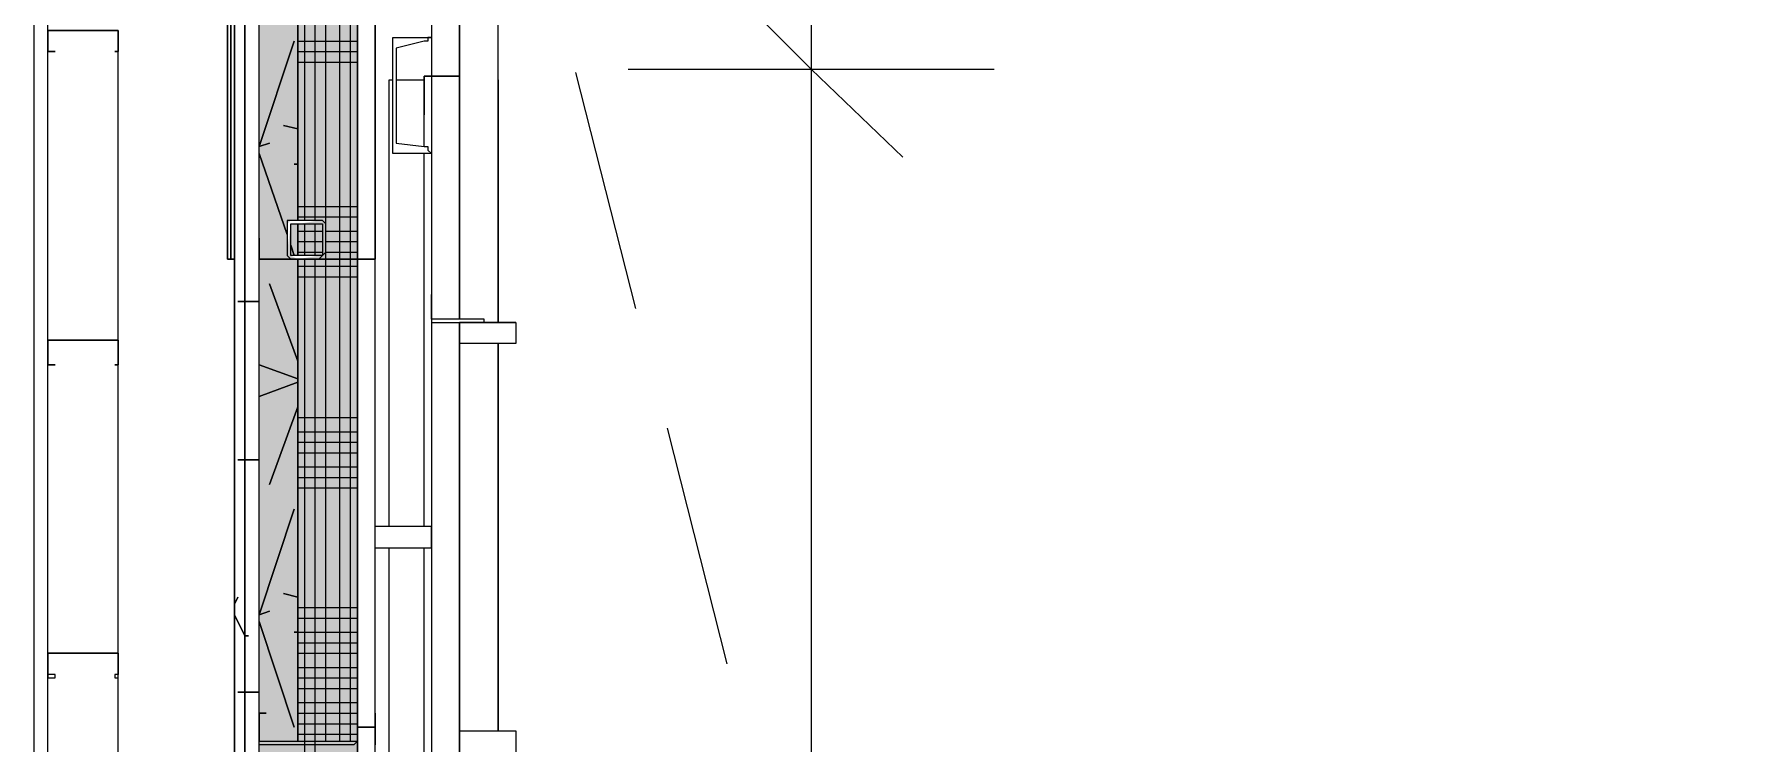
# Model space of a CAD drawing. Header units: metres. Extents: x -2 to 237, y -8 to 52.
# Drawn here: x 38.898 to 41.11, y 31.113 to 32.037 of the extents above; entities that cross this region are included whole.
import ezdxf

# ---------------------------------------------------------------- set-up
doc = ezdxf.new("R2010")
doc.units = ezdxf.units.M
doc.layers.add('HVAC - Ductos', color=5, linetype='Continuous', lineweight=0)
doc.layers.add('PDF2_Geometry', color=7, linetype='Continuous', lineweight=0, true_color=0xaaaaaa)
doc.layers.add('PDF2_Solid Fills', color=7, linetype='Continuous', lineweight=0, true_color=0xffffff)

msp = doc.modelspace()

# ---------------------------------------------------------------- hatches: boundary and pattern name
at = {"layer": 'PDF2_Solid Fills', "lineweight": 0, "transparency": 33554559}
msp.add_hatch(color=256, dxfattribs=at).paths.add_polyline_path([(39.2415, 31.7936), (39.2415, 33.4859), (39.1911, 33.4859), (39.1911, 23.4604), (39.2415, 23.4604), (39.2415, 24.8454), (39.2324, 24.85), (39.2415, 24.85), (39.2415, 24.8959), (39.2324, 24.9005), (39.2415, 24.9005), (39.2415, 27.7164), (39.2324, 27.721), (39.2415, 27.721), (39.2415, 28.9318), (39.2324, 28.9364), (39.2415, 28.9364), (39.2415, 28.9776), (39.2324, 28.9776), (39.2278, 28.941), (39.2278, 28.9776), (39.2324, 28.9822), (39.2415, 28.9822), (39.2415, 30.4407), (39.2324, 30.4453), (39.2415, 30.4453), (39.2415, 30.4866), (39.2324, 30.4911), (39.2415, 30.4911), (39.2415, 31.7432), (39.2324, 31.7478), (39.2415, 31.7478), (39.2415, 31.7891), (39.2324, 31.7891), (39.2278, 31.7524), (39.2278, 31.7891), (39.2324, 31.7936)])
msp.add_hatch(color=256, dxfattribs=at).paths.add_polyline_path([(39.2415, 31.7936), (39.2415, 33.4859), (39.1911, 33.4859), (39.1911, 23.4604), (39.2415, 23.4604), (39.2415, 24.8454), (39.2324, 24.85), (39.2415, 24.85), (39.2415, 24.8959), (39.2324, 24.9005), (39.2415, 24.9005), (39.2415, 27.7164), (39.2324, 27.721), (39.2415, 27.721), (39.2415, 28.9318), (39.2324, 28.9364), (39.2415, 28.9364), (39.2415, 28.9776), (39.2324, 28.9776), (39.2278, 28.941), (39.2278, 28.9776), (39.2324, 28.9822), (39.2415, 28.9822), (39.2415, 30.4407), (39.2324, 30.4453), (39.2415, 30.4453), (39.2415, 30.4866), (39.2324, 30.4911), (39.2415, 30.4911), (39.2415, 31.7432), (39.2324, 31.7478), (39.2415, 31.7478), (39.2415, 31.7891), (39.2324, 31.7891), (39.2278, 31.7524), (39.2278, 31.7891), (39.2324, 31.7936)])
h = msp.add_hatch(color=256, dxfattribs=at)
h.paths.add_polyline_path([(39.2415, 28.9822), (39.2691, 28.9822), (39.2415, 28.9776), (39.2415, 28.9364), (39.2691, 28.9364), (39.2415, 28.9318), (39.2415, 27.721), (39.2691, 27.721), (39.2415, 27.7164), (39.2415, 26.1525), (39.3195, 26.1525), (39.3195, 33.4126), (39.2415, 33.4126), (39.2415, 31.7936), (39.2691, 31.7936), (39.2415, 31.7891), (39.2415, 31.7478), (39.2691, 31.7478), (39.2415, 31.7432), (39.2415, 30.4911), (39.2691, 30.4911), (39.2415, 30.4866), (39.2415, 30.4453), (39.2691, 30.4453), (39.2415, 30.4407)])
h.paths.add_polyline_path([(39.2415, 24.9005), (39.3195, 24.9005), (39.3195, 26.148), (39.2415, 26.148)])
h.paths.add_polyline_path([(39.2691, 24.85), (39.2415, 24.8454), (39.2415, 23.5338), (39.3195, 23.5338), (39.3195, 24.8959), (39.2415, 24.8959), (39.2415, 24.85)])
h = msp.add_hatch(color=256, dxfattribs=at)
h.paths.add_polyline_path([(39.2415, 28.9822), (39.2691, 28.9822), (39.2415, 28.9776), (39.2415, 28.9364), (39.2691, 28.9364), (39.2415, 28.9318), (39.2415, 27.721), (39.2691, 27.721), (39.2415, 27.7164), (39.2415, 26.1525), (39.3195, 26.1525), (39.3195, 33.4126), (39.2415, 33.4126), (39.2415, 31.7936), (39.2691, 31.7936), (39.2415, 31.7891), (39.2415, 31.7478), (39.2691, 31.7478), (39.2415, 31.7432), (39.2415, 30.4911), (39.2691, 30.4911), (39.2415, 30.4866), (39.2415, 30.4453), (39.2691, 30.4453), (39.2415, 30.4407)])
h.paths.add_polyline_path([(39.2415, 24.9005), (39.3195, 24.9005), (39.3195, 26.148), (39.2415, 26.148)])
h.paths.add_polyline_path([(39.2691, 24.85), (39.2415, 24.8454), (39.2415, 23.5338), (39.3195, 23.5338), (39.3195, 24.8959), (39.2415, 24.8959), (39.2415, 24.85)])

# ---------------------------------------------------------------- linework, layer by layer
at = {"layer": 'HVAC - Ductos', "lineweight": 0}
for points in [[(39.9111, 33.2659), (39.9111, 31.9909), (39.9111, 28.4824), (39.9111, 24.9005), (39.9111, 23.8227), (39.9111, 22.3826)], [(40.0304, 31.8762), (39.9111, 31.9909), (39.7919, 32.1101)], [(39.6726, 31.9909), (39.9111, 31.9909), (40.1497, 31.9909)]]:
    msp.add_lwpolyline(points, dxfattribs=at)
at = {"layer": 'PDF2_Geometry', "lineweight": 0}
for points in [[(38.9159, 33.5685), (38.9022, 33.5685), (38.9022, 32.0505), (38.8976, 32.0505), (38.8976, 24.7079), (38.9159, 24.7079), (39.0076, 24.7079)], [(39.2691, 33.5685), (39.159, 33.5685), (39.159, 33.3896), (39.159, 23.5613), (39.159, 23.3778), (42.5895, 23.3778), (42.5895, 23.387), (42.5895, 23.3686), (43.1674, 23.3686), (43.1674, 23.387), (42.6216, 23.387), (43.1674, 23.387), (43.1674, 23.3686), (42.5895, 23.3686), (42.5895, 23.387)], [(39.4892, 33.5685), (42.5895, 33.5685), (39.159, 33.5685), (39.159, 33.5547), (39.159, 33.3896), (39.159, 23.5613), (39.159, 23.3962), (39.159, 23.3778), (39.159, 24.4465), (39.159, 23.3778), (42.5895, 23.3778), (42.5895, 23.3962), (42.5895, 23.5613), (42.5895, 33.4447), (42.5895, 23.5017), (43.1353, 23.5017), (43.1353, 23.3962), (43.1353, 23.3778), (42.5941, 23.3778), (42.5941, 23.3962), (42.5941, 23.5017)], [(39.159, 23.3778), (39.159, 33.5685), (39.159, 23.3778)], [(42.5574, 26.8313), (42.5574, 26.2213), (42.5574, 25.6114), (42.5574, 25.0014), (42.5574, 24.3914), (42.5574, 23.7814), (42.5574, 23.5613), (42.5574, 23.4604), (42.5574, 23.41), (42.4107, 23.41), (39.3425, 23.41), (39.1911, 23.41), (39.1911, 23.4604), (39.1911, 23.5613), (39.1911, 33.3896), (39.1911, 33.4859), (39.1911, 33.5364), (39.8791, 33.5364), (39.1728, 33.5364), (39.1728, 33.5547), (42.5574, 33.5547)], [(42.5895, 33.4447), (42.5758, 33.4447), (42.5758, 23.5613), (42.5758, 23.41), (42.5758, 23.3962), (39.1728, 23.3962), (39.1728, 23.41), (39.1728, 23.5613), (39.1728, 33.3896), (39.1728, 33.5364), (39.1728, 33.5547), (42.4107, 33.5547), (42.5574, 33.5547), (42.5574, 33.5364)], [(39.1911, 23.4604), (39.1911, 33.4859), (39.2415, 33.4859), (39.2415, 32.9219), (39.2415, 32.3119), (39.2415, 31.7936)], [(39.3195, 31.147), (39.3195, 31.7432), (39.3195, 33.4126), (39.2415, 33.4126), (39.2415, 32.9219), (39.2415, 32.3119), (39.2415, 31.7936), (39.2415, 32.3119), (39.2415, 32.9219), (39.2415, 33.3896), (39.2415, 33.4126), (39.2415, 33.4859), (39.3425, 33.4859), (39.9203, 33.4859), (40.5303, 33.4859), (41.1403, 33.4859), (41.7503, 33.4859), (42.4107, 33.4859), (42.4336, 33.4859), (42.5116, 33.4859), (42.5116, 32.9356), (42.5116, 32.3257), (42.5116, 31.7157), (42.5116, 31.1057)], [(39.8883, 32.7155), (39.3425, 32.7155), (39.3195, 32.7155), (39.3195, 31.7432), (39.3195, 31.147), (39.3195, 31.7432), (39.3195, 32.7155), (39.3425, 32.7155), (39.3425, 31.8212)], [(39.3425, 31.8212), (39.3425, 32.6925), (41.6126, 32.6925)], [(39.503, 31.9633), (39.503, 31.6607), (39.503, 32.4908), (39.4526, 32.4908), (39.4526, 31.6652), (39.4526, 31.9817), (39.4066, 31.9817), (39.4066, 31.9312)], [(39.4066, 31.89), (39.4066, 31.9817), (39.4526, 31.9817), (39.4526, 32.4586)], [(39.503, 31.9771), (39.503, 31.6607), (39.503, 32.4586)], [(39.0076, 24.6895), (38.9159, 24.6895), (38.9159, 23.2632), (38.9022, 23.2632), (39.0076, 23.2632), (38.9159, 23.2632), (38.9022, 23.2632), (38.9022, 23.3778), (38.9022, 23.2861), (38.9022, 23.2723), (38.9022, 23.2632), (38.9022, 24.7079), (38.9159, 24.7079), (39.0076, 24.7079), (38.9159, 24.7079), (38.9159, 32.0505), (38.9022, 32.0505)], [(39.0076, 31.6331), (39.0076, 32.0138)], [(39.3608, 31.3947), (39.3608, 31.9771), (39.3654, 31.9771)], [(39.37, 31.9771), (39.4066, 31.9771)], [(39.6039, 31.9863), (39.6818, 31.679)], [(39.4066, 31.3947), (39.4066, 31.8808)], [(39.2415, 31.7478), (39.2415, 31.7891)], [(39.2415, 31.1149), (39.2415, 31.7432)], [(39.3425, 31.1516), (39.3425, 31.7432)], [(39.3425, 31.1516), (39.3425, 31.7432)], [(39.503, 30.7847), (39.503, 31.0965), (39.503, 30.271), (39.4526, 30.271), (39.4526, 31.0965), (39.4526, 31.6607), (39.4526, 31.0965), (39.4526, 30.7801), (39.4066, 30.7801), (39.4066, 30.8305)], [(39.5259, 31.6607), (39.4526, 31.6607), (39.5259, 31.6607)], [(39.503, 31.1286), (39.503, 31.6331)], [(39.503, 31.6331), (39.503, 31.1286)], [(39.0076, 31.2296), (39.0076, 31.6056)], [(39.7231, 31.523), (39.8011, 31.2158)], [(39.3425, 31.3671), (39.4158, 31.3671), (39.4158, 31.3717), (39.4158, 31.3763), (39.4158, 31.3809), (39.4158, 31.3855), (39.4158, 31.3901), (39.4158, 31.3947)], [(39.4158, 31.3671), (39.4158, 31.3717), (39.4158, 31.3763), (39.4158, 31.3809), (39.4158, 31.3855), (39.4158, 31.3901), (39.4158, 31.3947), (39.3425, 31.3947)], [(39.503, 31.3809), (39.503, 31.3717)], [(39.4066, 30.7847), (39.3608, 30.7847), (39.3608, 31.3671)], [(39.4526, 30.3031), (39.4526, 30.7801), (39.4066, 30.7801), (39.4066, 31.3671)], [(39.0076, 30.8214), (39.0076, 31.1974)], [(39.3195, 29.2804), (39.3195, 30.4911), (39.3195, 31.124)], [(39.3425, 31.1149), (39.3425, 31.1103), (39.3425, 31.1149)], [(39.3425, 30.4911), (39.3425, 31.1149)], [(39.3425, 30.4911), (39.3425, 31.1149)]]:
    msp.add_lwpolyline(points, dxfattribs=at)
for points in [[(39.1728, 23.3962), (39.1728, 33.5547), (39.159, 33.5547), (39.159, 23.3962)], [(39.1728, 33.5364), (39.1728, 23.41), (39.1911, 23.41), (39.1911, 33.5364)], [(39.4158, 32.61), (39.4158, 29.9086), (41.6035, 29.9086), (41.6035, 32.61), (39.4158, 32.61), (39.4158, 29.9086), (41.6035, 29.9086), (41.6035, 32.61)], [(39.1544, 31.7432), (39.1544, 32.1652), (39.1544, 31.7432), (39.1498, 31.7432), (39.1544, 31.7432), (39.159, 31.7432), (39.159, 32.1652), (39.159, 31.7432), (39.159, 32.1652), (39.159, 31.7432), (39.1544, 31.7432), (39.1498, 31.7432)], [(39.1498, 31.7432), (39.1498, 32.1652)], [(39.1498, 31.7432), (39.1498, 32.1652)], [(39.159, 31.7432), (39.159, 32.1652)], [(39.0076, 32.0138), (39.0076, 32.0413), (39.0031, 32.0413), (38.9159, 32.0413), (38.9159, 32.0138), (38.9251, 32.0138), (38.9159, 32.0138), (38.9159, 32.0413), (39.0031, 32.0413), (39.0076, 32.0413), (39.0076, 32.0138), (39.0031, 32.0138)], [(39.4158, 32.0321), (39.4112, 32.0321), (39.4112, 32.0275), (39.4066, 32.0275), (39.37, 32.0184), (39.37, 31.8946), (39.4066, 31.89), (39.4112, 31.89), (39.4112, 31.8854), (39.4158, 31.8808), (39.3654, 31.8808), (39.3654, 32.0321)], [(39.503, 31.6607), (39.503, 31.9633)], [(39.3425, 31.7432), (39.3425, 31.8212), (39.3425, 31.7432), (39.1911, 31.7432)], [(39.2278, 31.7891), (39.2278, 31.7524), (39.2278, 31.7478), (39.2324, 31.7432), (39.2691, 31.7432), (39.2737, 31.7478), (39.2783, 31.7524), (39.2783, 31.7891), (39.2737, 31.7936), (39.2691, 31.7936), (39.2324, 31.7936), (39.2278, 31.7936)], [(39.2324, 31.7891), (39.2691, 31.7891), (39.2737, 31.7891), (39.2737, 31.7524), (39.2737, 31.7478), (39.2691, 31.7478), (39.2324, 31.7478), (39.2324, 31.7524)], [(39.2415, 31.7478), (39.2415, 31.7891)], [(39.1911, 31.7707), (39.1911, 31.7432)], [(39.2415, 31.1149), (39.2415, 31.7432)], [(39.4846, 31.6607), (39.4846, 31.6652), (39.4158, 31.6652), (39.4158, 31.6973), (39.4158, 31.6607)], [(39.5259, 31.6331), (39.4526, 31.6331), (39.4526, 31.6607), (39.5259, 31.6607)], [(39.0076, 31.6056), (39.0076, 31.6331), (39.0076, 31.6377), (39.0031, 31.6377), (38.9159, 31.6377), (38.9159, 31.6331), (38.9159, 31.6056), (38.9251, 31.6056), (38.9159, 31.6056), (38.9159, 31.6331), (38.9159, 31.6377), (39.0031, 31.6377), (39.0076, 31.6377), (39.0076, 31.6331), (39.0076, 31.6056), (39.0031, 31.6056)], [(39.503, 31.3809), (39.503, 31.6331)], [(39.503, 31.1286), (39.503, 31.6331), (39.503, 31.3809), (39.503, 31.1286), (39.503, 31.3809)], [(39.0076, 31.1974), (39.0076, 31.2296), (39.0031, 31.2296), (38.9159, 31.2296), (38.9159, 31.1974), (38.9251, 31.1974), (38.9251, 31.202), (38.9159, 31.202), (38.9159, 31.2296), (39.0031, 31.2296), (39.0076, 31.2296), (39.0076, 31.202), (39.0031, 31.202), (39.0031, 31.1974)], [(39.3195, 31.1332), (39.3379, 31.1332), (39.3425, 31.1332), (39.3425, 31.1149), (39.3425, 31.1516), (39.3425, 31.147), (39.3425, 31.1516), (39.3425, 31.1149), (39.3425, 31.1332), (39.3379, 31.1332), (39.3195, 31.1332), (39.3195, 31.1149), (39.3149, 31.1103), (39.1911, 31.1103), (39.1911, 31.1149), (39.1911, 31.1516), (39.2003, 31.1516), (39.1911, 31.1516), (39.1911, 31.1149), (39.3149, 31.1149), (39.3195, 31.1149), (39.3195, 31.1516)], [(39.3195, 29.2804), (39.3195, 30.4911), (39.3195, 31.124), (39.3195, 30.4911)], [(39.4526, 31.1286), (39.5259, 31.1286), (39.5259, 31.1011), (39.5259, 31.0965), (39.4526, 31.0965), (39.4526, 31.1011)]]:
    msp.add_lwpolyline(points, close=True, dxfattribs=at)
at = {"layer": 'PDF2_Geometry', "color": 254, "lineweight": 0, "true_color": 0xeaeaea}
for points in [[(39.2507, 31.7936), (39.2507, 33.4126), (39.2507, 33.4859)], [(39.2645, 31.7936), (39.2645, 33.4126), (39.2645, 33.4859)], [(39.2783, 31.1149), (39.2783, 31.7432), (39.2783, 32.3119), (39.2783, 32.9219), (39.2783, 33.4126), (39.2783, 33.4859)], [(39.2966, 31.1149), (39.2966, 31.7432), (39.2966, 32.3119), (39.2966, 32.9219), (39.2966, 33.4126), (39.2966, 33.4859)], [(39.3103, 31.1149), (39.3103, 31.7432), (39.3103, 32.3119), (39.3103, 32.9219), (39.3103, 33.4126), (39.3103, 33.4859)], [(39.2415, 32.0275), (39.3195, 32.0275)], [(39.2415, 32.0138), (39.3195, 32.0138)], [(39.2415, 32), (39.3195, 32)], [(39.2415, 31.812), (39.3195, 31.812)], [(39.2415, 31.7982), (39.3195, 31.7982)], [(39.2415, 31.7799), (39.2737, 31.7799)], [(39.2507, 31.7478), (39.2507, 31.7891)], [(39.2645, 31.7478), (39.2645, 31.7891)], [(39.2783, 31.7799), (39.3195, 31.7799)], [(39.2415, 31.7661), (39.2737, 31.7661)], [(39.2783, 31.7661), (39.3195, 31.7661)], [(39.2415, 31.7524), (39.2737, 31.7524)], [(39.2415, 31.734), (39.3195, 31.734)], [(39.2507, 30.4911), (39.2507, 31.7432)], [(39.2645, 30.4911), (39.2645, 31.7432)], [(39.2783, 31.7524), (39.3195, 31.7524)], [(39.2415, 31.7203), (39.3195, 31.7203)], [(39.2415, 31.5368), (39.3195, 31.5368)], [(39.2415, 31.5184), (39.3195, 31.5184)], [(39.2415, 31.5047), (39.3195, 31.5047)], [(39.2415, 31.491), (39.3195, 31.491)], [(39.2415, 31.4726), (39.3195, 31.4726)], [(39.2415, 31.4588), (39.3195, 31.4588)], [(39.2415, 31.4451), (39.3195, 31.4451)], [(39.2415, 31.2891), (39.3195, 31.2891)], [(39.2415, 31.2754), (39.3195, 31.2754)], [(39.2415, 31.257), (39.3195, 31.257)], [(39.2415, 31.2433), (39.3195, 31.2433)], [(39.2415, 31.2296), (39.3195, 31.2296)], [(39.2415, 31.2112), (39.3195, 31.2112)], [(39.2415, 31.1974), (39.3195, 31.1974)], [(39.2415, 31.1836), (39.3195, 31.1836)], [(39.2415, 31.1653), (39.3195, 31.1653)], [(39.2415, 31.1516), (39.3195, 31.1516)], [(39.2415, 31.1378), (39.3195, 31.1378)], [(39.2415, 31.124), (39.3195, 31.124)]]:
    msp.add_lwpolyline(points, dxfattribs=at)
at = {"layer": 'PDF2_Geometry', "color": 254, "lineweight": 0, "true_color": 0xdddddd}
for points in [[(39.2369, 32.0275), (39.1911, 31.89), (39.2049, 31.8946), (39.1911, 31.89)], [(39.2232, 31.9175), (39.2415, 31.9129)], [(39.1911, 31.8808), (39.2278, 31.7753)], [(39.2415, 31.867), (39.2369, 31.867)], [(39.2324, 31.7615), (39.2369, 31.7478)], [(39.2049, 31.7111), (39.2415, 31.6102)], [(39.1911, 31.6056), (39.2415, 31.5873)], [(39.2415, 31.5827), (39.1911, 31.5643)], [(39.2415, 31.5506), (39.2049, 31.4496)], [(39.2369, 31.4176), (39.1911, 31.2799), (39.2049, 31.2845), (39.1911, 31.2799)], [(39.2232, 31.3075), (39.2415, 31.3029)], [(39.1911, 31.2708), (39.2369, 31.1332)], [(39.2415, 31.257), (39.2369, 31.257)]]:
    msp.add_lwpolyline(points, close=True, dxfattribs=at)
at = {"layer": 'PDF2_Geometry', "color": 254, "lineweight": 0, "true_color": 0xeaeaea}
for points in [[(39.1728, 31.6881), (39.1636, 31.6881), (39.1728, 31.6881), (39.1911, 31.6881)], [(39.1728, 31.4818), (39.1636, 31.4818), (39.1728, 31.4818), (39.1911, 31.4818)], [(39.159, 31.2937), (39.1636, 31.3029)], [(39.159, 31.2799), (39.1728, 31.2525), (39.1774, 31.2525), (39.1728, 31.2525)], [(39.1728, 31.179), (39.1636, 31.179), (39.1728, 31.179), (39.1911, 31.179)]]:
    msp.add_lwpolyline(points, close=True, dxfattribs=at)
at = {"layer": 'PDF2_Geometry', "color": 254, "lineweight": 0, "true_color": 0xd2d2d2}
msp.add_lwpolyline([(38.9251, 31.6377), (38.9297, 31.6377)], dxfattribs=at)

doc.saveas('drawing.dxf')
